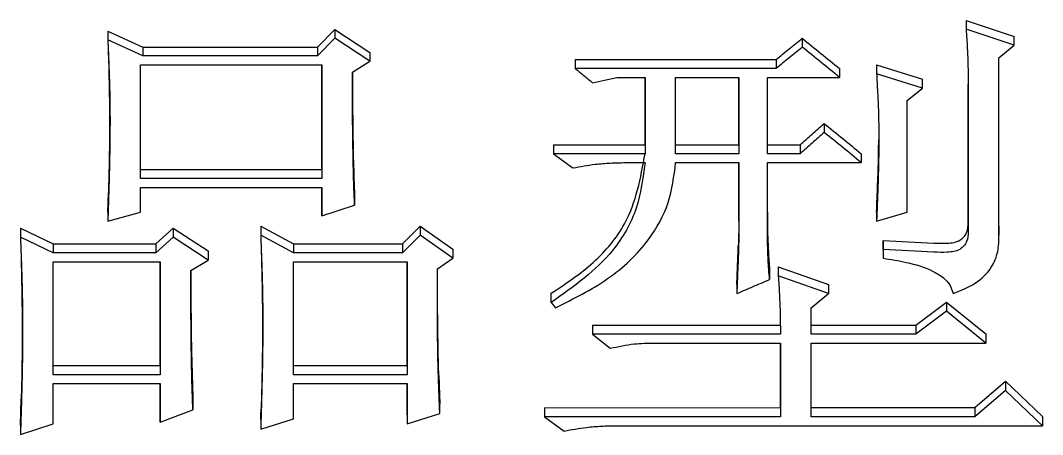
# Model space of a CAD drawing. Header units: millimetres. Extents: x 2126 to 3741, y 477 to 1658.
# Drawn here: x 2355.71 to 2360.78, y 854.19 to 856.24 of the extents above; entities that cross this region are included whole.
import ezdxf

# ---------------------------------------------------------------- set-up
doc = ezdxf.new("R2010")
doc.units = ezdxf.units.MM

msp = doc.modelspace()

# ---------------------------------------------------------------- linework, layer by layer
at = {"color": 7, "linetype": 'Continuous', "lineweight": 25}
for p, q in [((2360.3989, 856.2433), (2360.3989, 856.1999)), ((2360.3989, 856.2433), (2360.6368, 856.1641)), ((2356.1476, 856.1904), (2356.1477, 856.1469)), ((2356.1476, 856.1904), (2356.3207, 856.1112)), ((2357.1861, 856.1112), (2357.2727, 856.1993)), ((2357.2727, 856.1993), (2357.2727, 856.1558)), ((2357.2727, 856.1993), (2357.4457, 856.0848)), ((2360.6368, 856.1205), (2360.3989, 856.1999)), ((2356.3207, 856.0676), (2356.1477, 856.1469)), ((2357.2727, 856.1558), (2357.1861, 856.0676)), ((2357.4457, 856.0412), (2357.2727, 856.1558)), ((2359.5876, 856.1553), (2359.5876, 856.1117)), ((2360.6368, 856.1205), (2360.6368, 856.1641)), ((2356.3207, 856.1112), (2356.3207, 856.0676)), ((2356.3207, 856.1112), (2357.1861, 856.1112)), ((2357.1861, 856.1112), (2357.1861, 856.0676)), ((2357.4457, 856.0848), (2357.4457, 856.0412)), ((2360.5611, 856.0588), (2360.6368, 856.1205)), ((2356.3099, 856.0236), (2357.2077, 856.0236)), ((2357.1861, 856.0676), (2356.3207, 856.0676)), ((2357.3592, 855.9883), (2357.4457, 856.0412)), ((2358.4626, 856.0497), (2358.4626, 856.006)), ((2358.4626, 856.0497), (2359.4577, 856.0497)), ((2359.4577, 856.0497), (2359.4577, 856.006)), ((2359.9553, 856.0233), (2359.9553, 855.9796)), ((2359.9553, 856.0233), (2360.1825, 855.953)), ((2360.5611, 855.1805), (2360.5611, 856.0588)), ((2359.4577, 856.006), (2358.4626, 856.006)), ((2359.7714, 856.0057), (2359.7715, 855.9619)), ((2360.1825, 855.9091), (2359.9553, 855.9796)), ((2358.6681, 855.9619), (2358.8087, 855.9619)), ((2358.8087, 855.9619), (2358.8087, 855.5839)), ((2358.8087, 855.6281), (2358.8087, 855.9619)), ((2358.9602, 855.9619), (2359.2739, 855.9619)), ((2358.9602, 855.5839), (2358.9602, 855.9619)), ((2359.2739, 855.9619), (2359.2739, 855.5839)), ((2359.2739, 855.6281), (2359.2739, 855.9619)), ((2359.4145, 855.9619), (2359.7715, 855.9619)), ((2359.4145, 855.5839), (2359.4145, 855.9619)), ((2360.1825, 855.9091), (2360.1825, 855.953)), ((2360.4097, 855.2428), (2360.4097, 855.9269)), ((2360.4097, 855.9268), (2360.4097, 855.1981)), ((2360.1068, 855.8475), (2360.1825, 855.9091)), ((2359.6957, 855.7334), (2359.6957, 855.6893)), ((2358.3544, 855.6281), (2358.3544, 855.5839)), ((2358.3544, 855.6281), (2358.8087, 855.6281)), ((2358.8087, 855.6281), (2358.8087, 855.5839)), ((2358.9602, 855.6281), (2359.2739, 855.6281)), ((2359.2739, 855.6281), (2359.2739, 855.5839)), ((2359.4145, 855.6281), (2359.5767, 855.6281)), ((2359.5767, 855.6281), (2359.5767, 855.5839)), ((2358.8087, 855.5839), (2358.3544, 855.5839)), ((2359.2739, 855.5839), (2358.9602, 855.5839)), ((2359.5767, 855.5839), (2359.4145, 855.5839)), ((2359.8796, 855.5843), (2359.8796, 855.54)), ((2358.7114, 855.54), (2358.8087, 855.54)), ((2358.9601, 855.54), (2359.2739, 855.54)), ((2359.2739, 855.54), (2359.2739, 855.2506)), ((2359.2739, 855.2953), (2359.2739, 855.54)), ((2359.4145, 855.54), (2359.8796, 855.54)), ((2359.4145, 855.2506), (2359.4145, 855.54)), ((2356.3099, 855.5054), (2357.2077, 855.5054)), ((2357.2077, 855.5054), (2357.2077, 855.461)), ((2357.2077, 855.461), (2356.3099, 855.461)), ((2356.3099, 855.2944), (2356.3099, 855.4171)), ((2356.3099, 855.4171), (2357.2078, 855.4171)), ((2357.2078, 855.4171), (2357.2078, 855.2769)), ((2357.2077, 855.3215), (2357.2077, 855.4171)), ((2356.1477, 855.2952), (2356.1504, 855.391)), ((2357.37, 855.374), (2357.37, 855.3294)), ((2357.2078, 855.2769), (2357.37, 855.3294)), ((2357.2078, 855.2769), (2357.2077, 855.3215)), ((2356.1477, 855.2952), (2356.1477, 855.2506)), ((2356.1477, 855.2506), (2356.3099, 855.2944)), ((2359.2731, 855.2501), (2359.2739, 855.2953)), ((2359.2739, 855.2506), (2359.2739, 855.2953)), ((2359.4145, 855.2953), (2359.4145, 855.2506)), ((2359.9553, 855.2953), (2359.9554, 855.2506)), ((2359.9554, 855.2506), (2360.1068, 855.2944)), ((2355.715, 855.2165), (2355.715, 855.1718)), ((2355.715, 855.2165), (2355.8772, 855.1379)), ((2356.3856, 855.1379), (2356.4722, 855.2165)), ((2356.4722, 855.2165), (2356.4722, 855.1718)), ((2356.4722, 855.2165), (2356.6453, 855.1029)), ((2356.9049, 855.2253), (2356.9049, 855.1805)), ((2356.9049, 855.2253), (2357.0671, 855.1379)), ((2357.608, 855.1379), (2357.6945, 855.2253)), ((2357.6945, 855.2253), (2357.6945, 855.1805)), ((2357.6945, 855.2253), (2357.8568, 855.1117)), ((2360.4097, 855.2427), (2360.4097, 855.1979)), ((2360.5611, 855.2253), (2360.5611, 855.1805)), ((2355.8772, 855.093), (2355.715, 855.1718)), ((2356.4722, 855.1718), (2356.3856, 855.093)), ((2356.6453, 855.058), (2356.4722, 855.1718)), ((2357.0671, 855.093), (2356.9049, 855.1805)), ((2357.6945, 855.1805), (2357.608, 855.093)), ((2357.8568, 855.0668), (2357.6945, 855.1805)), ((2360.5606, 855.1384), (2360.5606, 855.1729)), ((2355.8772, 855.1379), (2355.8772, 855.093)), ((2355.8772, 855.1379), (2356.3856, 855.1379)), ((2356.3856, 855.1379), (2356.3856, 855.093)), ((2357.0671, 855.1379), (2357.0671, 855.093)), ((2357.0671, 855.1379), (2357.608, 855.1379)), ((2357.608, 855.1379), (2357.608, 855.093)), ((2357.8568, 855.1117), (2357.8568, 855.0668)), ((2359.9878, 855.1105), (2359.9878, 855.1554)), ((2359.9878, 855.1117), (2359.9878, 855.0668)), ((2359.9878, 855.1105), (2359.9878, 855.0668)), ((2356.3856, 855.093), (2355.8772, 855.093)), ((2356.5587, 855.0055), (2356.6453, 855.058)), ((2356.6453, 855.1029), (2356.6453, 855.058)), ((2357.608, 855.093), (2357.0671, 855.093)), ((2357.7811, 855.0143), (2357.8568, 855.0668)), ((2355.8772, 855.0492), (2356.4073, 855.0492)), ((2355.8772, 854.4906), (2355.8772, 855.0492)), ((2356.4073, 855.0492), (2356.4073, 854.4906)), ((2356.4073, 854.5363), (2356.4073, 855.0492)), ((2357.0671, 855.0493), (2357.6296, 855.0493)), ((2357.0671, 854.4906), (2357.0671, 855.0493)), ((2357.6296, 855.0493), (2357.6296, 854.4906)), ((2357.6296, 854.5363), (2357.6296, 855.0493)), ((2359.4686, 855.0243), (2359.4686, 854.9793)), ((2359.4686, 855.0243), (2359.7174, 854.9371)), ((2359.4253, 855.0069), (2359.4253, 854.9618)), ((2359.7174, 854.8919), (2359.4686, 854.9793)), ((2359.263, 854.9371), (2359.263, 854.8919)), ((2359.7174, 854.9371), (2359.7174, 854.8919)), ((2358.3436, 854.8482), (2358.3436, 854.8934)), ((2359.6308, 854.822), (2359.7174, 854.8919)), ((2358.3436, 854.8482), (2358.3652, 854.822)), ((2359.6308, 854.6911), (2359.6308, 854.822)), ((2360.1501, 854.7365), (2360.3015, 854.8498)), ((2360.3015, 854.8498), (2360.3015, 854.8046)), ((2360.3015, 854.8498), (2360.4962, 854.693)), ((2360.3015, 854.8046), (2360.1501, 854.6911)), ((2360.4962, 854.6475), (2360.3015, 854.8046)), ((2358.5491, 854.7365), (2358.5491, 854.6911)), ((2358.5491, 854.7365), (2359.4794, 854.7365)), ((2359.6308, 854.7365), (2360.1501, 854.7365)), ((2360.1501, 854.7365), (2360.1501, 854.6911)), ((2358.5491, 854.6911), (2358.6356, 854.6213)), ((2359.4794, 854.6911), (2358.5491, 854.6911)), ((2360.1501, 854.6911), (2359.6308, 854.6911)), ((2360.4962, 854.693), (2360.4962, 854.6475)), ((2358.852, 854.6475), (2359.4794, 854.6475)), ((2359.4794, 854.6475), (2359.4794, 854.2817)), ((2359.4794, 854.3277), (2359.4794, 854.6475)), ((2359.6308, 854.6475), (2360.4962, 854.6475)), ((2359.6308, 854.2817), (2359.6308, 854.6475)), ((2355.8772, 854.5363), (2356.4073, 854.5363)), ((2356.4073, 854.5363), (2356.4073, 854.4906)), ((2357.0671, 854.5363), (2357.6296, 854.5363)), ((2357.6296, 854.5363), (2357.6296, 854.4906)), ((2356.4073, 854.4906), (2355.8772, 854.4906)), ((2357.6296, 854.4906), (2357.0671, 854.4906)), ((2357.7867, 854.487), (2357.7919, 854.345)), ((2360.4421, 854.3277), (2360.5936, 854.458)), ((2360.5936, 854.458), (2360.5936, 854.4122)), ((2360.5936, 854.458), (2360.7775, 854.2842)), ((2355.8772, 854.2469), (2355.8772, 854.447)), ((2355.8772, 854.447), (2356.4073, 854.447)), ((2356.4073, 854.447), (2356.4073, 854.2556)), ((2356.4073, 854.3016), (2356.4073, 854.447)), ((2357.0671, 854.4471), (2357.6296, 854.4471)), ((2357.0671, 854.273), (2357.0671, 854.4471)), ((2357.6296, 854.4471), (2357.6296, 854.2469)), ((2357.6296, 854.2929), (2357.6296, 854.4471)), ((2360.5936, 854.4122), (2360.4421, 854.2817)), ((2360.7775, 854.2383), (2360.5936, 854.4122)), ((2355.715, 854.2408), (2355.7186, 854.3709)), ((2356.5695, 854.3624), (2356.5695, 854.3165)), ((2356.4073, 854.2556), (2356.5695, 854.3165)), ((2356.4073, 854.2556), (2356.4073, 854.3016)), ((2357.6296, 854.2469), (2357.7919, 854.2991)), ((2357.7919, 854.2991), (2357.7919, 854.345)), ((2358.3111, 854.3276), (2359.4794, 854.3277)), ((2358.3111, 854.3276), (2358.3111, 854.2817)), ((2359.4794, 854.3277), (2359.4794, 854.2817)), ((2359.6308, 854.3277), (2360.4421, 854.3277)), ((2360.4421, 854.3277), (2360.4421, 854.2817)), ((2356.9049, 854.2208), (2357.0671, 854.273)), ((2356.9049, 854.2669), (2356.9049, 854.2208)), ((2357.6296, 854.2929), (2357.6296, 854.2469)), ((2358.3111, 854.2817), (2358.4085, 854.2122)), ((2359.4794, 854.2817), (2358.3111, 854.2817)), ((2360.4421, 854.2817), (2359.6308, 854.2817)), ((2360.7775, 854.2842), (2360.7775, 854.2383)), ((2355.715, 854.1948), (2355.8772, 854.2469)), ((2355.715, 854.2408), (2355.715, 854.1948)), ((2358.6681, 854.2382), (2360.7775, 854.2383))]:
    msp.add_line(p, q, dxfattribs=at)
at = {"color": 7, "linetype": 'Continuous', "lineweight": 25, "flags": 128}
msp.add_lwpolyline([(2358.5491, 855.9355), (2358.6086, 855.9487), (2358.6681, 855.9619)], dxfattribs=at)
at = {"color": 7, "linetype": 'Continuous', "lineweight": 25}
for points, knots in [([(2360.3989, 856.1999), (2360.4009, 856.1681), (2360.405, 856.1067), (2360.4082, 856.0156), (2360.4092, 855.9564), (2360.4097, 855.9268)], [0, 0, 0, 0, 0.349386, 0.674644, 1, 1, 1, 1]), ([(2356.1477, 856.1469), (2356.1479, 856.1406), (2356.1485, 856.1279), (2356.1492, 856.112), (2356.1499, 856.0961), (2356.1504, 856.0834), (2356.1511, 856.0676), (2356.1516, 856.0549), (2356.1522, 856.039), (2356.1527, 856.0263), (2356.1533, 856.0104), (2356.1538, 855.9977), (2356.1544, 855.9819), (2356.1548, 855.9692), (2356.1553, 855.9533), (2356.1557, 855.9406), (2356.1562, 855.9247), (2356.1565, 855.912), (2356.1569, 855.8962), (2356.1572, 855.8835), (2356.1574, 855.8708), (2356.1577, 855.8581), (2356.1579, 855.8454), (2356.1581, 855.8296), (2356.1582, 855.8169), (2356.1584, 855.801), (2356.1585, 855.7884), (2356.1585, 855.7725), (2356.1586, 855.7598), (2356.1586, 855.744), (2356.1586, 855.7313), (2356.1585, 855.7154), (2356.1584, 855.6806), (2356.1579, 855.6362), (2356.1572, 855.5919), (2356.1567, 855.5666), (2356.1564, 855.5508), (2356.1561, 855.5349), (2356.1558, 855.5223), (2356.1554, 855.5065), (2356.1551, 855.4938), (2356.1547, 855.478), (2356.1543, 855.4654), (2356.1539, 855.4495), (2356.1536, 855.4369), (2356.1531, 855.4211), (2356.1527, 855.4084), (2356.1522, 855.3926), (2356.1519, 855.38), (2356.1515, 855.3674), (2356.1511, 855.3547), (2356.1507, 855.3421), (2356.1502, 855.3263), (2356.1497, 855.3136), (2356.1492, 855.2979), (2356.1488, 855.2852), (2356.1483, 855.2684), (2356.1479, 855.2579), (2356.1477, 855.2506)], [0, 0, 0, 0, 0.021203, 0.042406, 0.053008, 0.074211, 0.084813, 0.106016, 0.116618, 0.137821, 0.148423, 0.169626, 0.180228, 0.201431, 0.212032, 0.233236, 0.243837, 0.265041, 0.275642, 0.296845, 0.307447, 0.318049, 0.339252, 0.349854, 0.371057, 0.381658, 0.402862, 0.413463, 0.434667, 0.445268, 0.466472, 0.477073, 0.498276, 0.58309, 0.625497, 0.6467, 0.667903, 0.678505, 0.699708, 0.71031, 0.731513, 0.742114, 0.763318, 0.773919, 0.795123, 0.805724, 0.826927, 0.837529, 0.858732, 0.869334, 0.879936, 0.901139, 0.91174, 0.932944, 0.943545, 0.964749, 0.97535, 1, 1, 1, 1]), ([(2359.4577, 856.0497), (2359.4794, 856.0673), (2359.5227, 856.1024), (2359.5659, 856.1377), (2359.5876, 856.1553)], [0, 0, 0, 0, 0.5, 1, 1, 1, 1]), ([(2359.5876, 856.1553), (2359.6182, 856.1303), (2359.6795, 856.0804), (2359.7408, 856.0306), (2359.7714, 856.0057)], [0, 0, 0, 0, 0.499999, 1, 1, 1, 1]), ([(2356.1496, 856.1), (2356.1496, 856.1), (2356.1496, 856.1003), (2356.1497, 856.099), (2356.1498, 856.0946), (2356.1534, 855.9804), (2356.159, 855.7262), (2356.1536, 855.5047), (2356.1506, 855.3861)], [0, 0, 0, 0, 0.000307, 0.006653, 0.012934, 0.04093, 0.486725, 1, 1, 1, 1]), ([(2359.5876, 856.1117), (2359.5659, 856.0941), (2359.5227, 856.0588), (2359.4794, 856.0236), (2359.4577, 856.006)], [0, 0, 0, 0, 0.499996, 1, 1, 1, 1]), ([(2359.7715, 855.9619), (2359.7408, 855.9869), (2359.6795, 856.0368), (2359.6182, 856.0867), (2359.5876, 856.1117)], [0, 0, 0, 0, 0.5, 1, 1, 1, 1]), ([(2356.3099, 855.461), (2356.3099, 855.5546), (2356.3099, 855.7418), (2356.3099, 855.9297), (2356.3099, 856.0236)], [0, 0, 0, 0, 0.499996, 1, 1, 1, 1]), ([(2357.2077, 856.0236), (2357.2077, 855.9297), (2357.2077, 855.7419), (2357.2077, 855.5546), (2357.2077, 855.461)], [0, 0, 0, 0, 0.4999959, 1, 1, 1, 1]), ([(2357.2077, 855.5054), (2357.2077, 855.5989), (2357.2077, 855.7714), (2357.2077, 855.9444), (2357.2077, 856.0236)], [0, 0, 0, 0, 0.542086, 1, 1, 1, 1]), ([(2357.37, 855.3294), (2357.3689, 855.3549), (2357.3675, 855.3867), (2357.3662, 855.4249), (2357.3656, 855.444), (2357.3645, 855.4822), (2357.3628, 855.565), (2357.3611, 855.6543), (2357.3605, 855.7244), (2357.3603, 855.7468), (2357.3602, 855.7595), (2357.3602, 855.7691), (2357.3601, 855.7787), (2357.36, 855.7883), (2357.36, 855.7979), (2357.3599, 855.8074), (2357.3598, 855.817), (2357.3598, 855.8266), (2357.3597, 855.8362), (2357.3597, 855.8458), (2357.3596, 855.8585), (2357.3596, 855.8713), (2357.3595, 855.8841), (2357.3595, 855.8937), (2357.3595, 855.9017), (2357.3594, 855.908), (2357.3594, 855.9128), (2357.3594, 855.9176), (2357.3594, 855.9224), (2357.3594, 855.9288), (2357.3594, 855.9352), (2357.3593, 855.9416), (2357.3593, 855.9464), (2357.3593, 855.9512), (2357.3593, 855.956), (2357.3593, 855.9608), (2357.3593, 855.9656), (2357.3592, 855.9704), (2357.3592, 855.9752), (2357.3592, 855.9811), (2357.3592, 855.9855), (2357.3592, 855.9883)], [0, 0, 0, 0, 0.11615, 0.145188, 0.174226, 0.203263, 0.319414, 0.551716, 0.609791, 0.638828, 0.653347, 0.667866, 0.682385, 0.696903, 0.711422, 0.725941, 0.74046, 0.754978, 0.769497, 0.784016, 0.798535, 0.827572, 0.842091, 0.85661, 0.871129, 0.878388, 0.885647, 0.892907, 0.900166, 0.907426, 0.921944, 0.929204, 0.936463, 0.943723, 0.950982, 0.958241, 0.965501, 0.97276, 0.98002, 0.987279, 1, 1, 1, 1]), ([(2357.3593, 855.9884), (2357.3594, 855.9519), (2357.3596, 855.8897), (2357.3601, 855.8212), (2357.3604, 855.7861), (2357.3605, 855.7734), (2357.3606, 855.7606), (2357.3607, 855.7478), (2357.3609, 855.7255), (2357.3618, 855.6585), (2357.3638, 855.5381), (2357.3679, 855.4306), (2357.37, 855.374)], [0, 0, 0, 0, 0.178238, 0.302779, 0.333914, 0.349482, 0.36505, 0.396185, 0.411753, 0.474024, 0.723108, 1, 1, 1, 1]), ([(2358.4626, 856.006), (2358.477, 855.9942), (2358.5058, 855.9707), (2358.5347, 855.9473), (2358.5491, 855.9355)], [0, 0, 0, 0, 0.499999, 1, 1, 1, 1]), ([(2359.9553, 855.9796), (2359.9557, 855.9738), (2359.9563, 855.9623), (2359.9573, 855.9451), (2359.9582, 855.9278), (2359.9591, 855.9106), (2359.96, 855.8933), (2359.9609, 855.8761), (2359.9616, 855.8617), (2359.9622, 855.8474), (2359.9628, 855.833), (2359.9642, 855.7985), (2359.9663, 855.7238), (2359.9667, 855.6319), (2359.9655, 855.5515), (2359.9646, 855.5114), (2359.964, 855.4884), (2359.9634, 855.4655), (2359.9626, 855.4368), (2359.9616, 855.4082), (2359.9607, 855.3853), (2359.96, 855.3681), (2359.9594, 855.3509), (2359.9588, 855.3366), (2359.9584, 855.3251), (2359.9581, 855.3165), (2359.9577, 855.3079), (2359.9574, 855.2994), (2359.9571, 855.2908), (2359.9567, 855.2822), (2359.9564, 855.2736), (2359.9561, 855.2664), (2359.9557, 855.2588), (2359.9555, 855.254), (2359.9554, 855.2506)], [0, 0, 0, 0, 0.023618, 0.047236, 0.070855, 0.094473, 0.118091, 0.141709, 0.165327, 0.177136, 0.200755, 0.224373, 0.318848, 0.507812, 0.602286, 0.649522, 0.67314, 0.696758, 0.743995, 0.791231, 0.81485, 0.838468, 0.862086, 0.885704, 0.897513, 0.909322, 0.921131, 0.932941, 0.94475, 0.956559, 0.968368, 0.980177, 0.986081, 1, 1, 1, 1]), ([(2360.1068, 855.2944), (2360.1068, 855.3767), (2360.1068, 855.5608), (2360.1068, 855.7455), (2360.1068, 855.8475)], [0, 0, 0, 0, 0.447226, 1, 1, 1, 1]), ([(2359.5767, 855.6281), (2359.5966, 855.6456), (2359.6362, 855.6807), (2359.6759, 855.7158), (2359.6957, 855.7334)], [0, 0, 0, 0, 0.4999999, 1, 1, 1, 1]), ([(2359.6957, 855.7334), (2359.7264, 855.7085), (2359.7877, 855.6588), (2359.849, 855.6091), (2359.8796, 855.5843)], [0, 0, 0, 0, 0.499998, 1, 1, 1, 1]), ([(2359.6957, 855.6893), (2359.6759, 855.6717), (2359.6362, 855.6366), (2359.5966, 855.6014), (2359.5767, 855.5839)], [0, 0, 0, 0, 0.499996, 1, 1, 1, 1]), ([(2359.8796, 855.54), (2359.849, 855.5648), (2359.7877, 855.6146), (2359.7264, 855.6644), (2359.6957, 855.6893)], [0, 0, 0, 0, 0.5, 1, 1, 1, 1]), ([(2359.9553, 855.2953), (2359.9572, 855.3411), (2359.9609, 855.4327), (2359.9649, 855.5522), (2359.9657, 855.626), (2359.966, 855.6539)], [0, 0, 0, 0, 0.38362, 0.767243, 1, 1, 1, 1]), ([(2358.3436, 854.8934), (2358.4159, 854.9414), (2358.5588, 855.0362), (2358.7509, 855.2649), (2358.7869, 855.464), (2358.8087, 855.5843)], [0, 0, 0, 0, 0.2890797, 0.570701, 1, 1, 1, 1]), ([(2358.3544, 855.5839), (2358.3706, 855.5722), (2358.4031, 855.5487), (2358.4355, 855.5253), (2358.4517, 855.5136)], [0, 0, 0, 0, 0.499998, 1, 1, 1, 1]), ([(2358.8087, 855.54), (2358.7987, 855.4637), (2358.7785, 855.3101), (2358.6348, 855.0538), (2358.4548, 854.9267), (2358.3436, 854.8482)], [0, 0, 0, 0, 0.273464, 0.551009, 1, 1, 1, 1]), ([(2358.3652, 854.822), (2358.4543, 854.8662), (2358.63, 854.9532), (2358.823, 855.1354), (2358.9354, 855.3386), (2358.9519, 855.4731), (2358.9601, 855.54)], [0, 0, 0, 0, 0.2896566, 0.5714564, 0.7872041, 1, 1, 1, 1]), ([(2358.4517, 855.5136), (2358.4882, 855.5205), (2358.5491, 855.5319), (2358.6362, 855.5389), (2358.6863, 855.5396), (2358.7114, 855.54)], [0, 0, 0, 0, 0.426096, 0.71242, 1, 1, 1, 1]), ([(2359.4145, 855.2953), (2359.4146, 855.2623), (2359.4149, 855.1977), (2359.419, 855.1016), (2359.4232, 855.0384), (2359.4253, 855.0069)], [0, 0, 0, 0, 0.342239, 0.67104, 1, 1, 1, 1]), ([(2359.2739, 855.2506), (2359.2734, 855.2121), (2359.2726, 855.133), (2359.268, 855.0134), (2359.2647, 854.9324), (2359.263, 854.8919)], [0, 0, 0, 0, 0.321579, 0.660777, 1, 1, 1, 1]), ([(2359.2733, 855.2519), (2359.2732, 855.2431), (2359.2729, 855.2237), (2359.272, 855.1784), (2359.2711, 855.1468), (2359.2703, 855.1235)], [0, 0, 0, 0, 0.180074, 0.397437, 1, 1, 1, 1]), ([(2359.4253, 854.9618), (2359.4227, 854.9946), (2359.4175, 855.0591), (2359.415, 855.1554), (2359.4147, 855.2189), (2359.4145, 855.2506)], [0, 0, 0, 0, 0.341779, 0.670798, 1, 1, 1, 1]), ([(2359.9878, 855.1554), (2360.0719, 855.1501), (2360.1778, 855.1435), (2360.3037, 855.1398), (2360.3684, 855.1478), (2360.4071, 855.1932), (2360.4088, 855.2264), (2360.4097, 855.2428)], [0, 0, 0, 0, 0.512318, 0.645335, 0.776202, 0.889398, 1, 1, 1, 1]), ([(2355.715, 855.1718), (2355.7152, 855.1654), (2355.7156, 855.1558), (2355.716, 855.1431), (2355.7164, 855.1336), (2355.7167, 855.124), (2355.7171, 855.1145), (2355.7174, 855.105), (2355.7177, 855.0954), (2355.7181, 855.0859), (2355.7184, 855.0764), (2355.7188, 855.0668), (2355.7191, 855.0573), (2355.7195, 855.0446), (2355.7199, 855.0319), (2355.7204, 855.0192), (2355.7207, 855.0096), (2355.721, 855.0001), (2355.7214, 854.9874), (2355.7218, 854.9715), (2355.7224, 854.9524), (2355.7229, 854.9334), (2355.7234, 854.9143), (2355.7238, 854.8953), (2355.7242, 854.8762), (2355.7246, 854.8572), (2355.7249, 854.8381), (2355.7252, 854.8191), (2355.7254, 854.8), (2355.7256, 854.781), (2355.7258, 854.7556), (2355.7259, 854.7302), (2355.7258, 854.7049), (2355.7258, 854.6668), (2355.7253, 854.6097), (2355.7244, 854.5527), (2355.7236, 854.5084), (2355.723, 854.4767), (2355.7222, 854.4451), (2355.7216, 854.4198), (2355.7211, 854.4008), (2355.7207, 854.385), (2355.7203, 854.3723), (2355.7201, 854.3628), (2355.7198, 854.3533), (2355.7195, 854.3438), (2355.7193, 854.3344), (2355.719, 854.3249), (2355.7187, 854.3154), (2355.7183, 854.3027), (2355.7179, 854.2901), (2355.7175, 854.2775), (2355.7173, 854.2696), (2355.7171, 854.2632), (2355.717, 854.2585), (2355.7168, 854.2538), (2355.7167, 854.249), (2355.7165, 854.2443), (2355.7163, 854.238), (2355.7161, 854.2316), (2355.7159, 854.2253), (2355.7158, 854.2206), (2355.7156, 854.2158), (2355.7155, 854.2111), (2355.7153, 854.2064), (2355.7152, 854.2009), (2355.715, 854.197), (2355.715, 854.1948)], [0, 0, 0, 0, 0.019469, 0.029204, 0.038938, 0.048673, 0.058408, 0.068142, 0.077877, 0.087611, 0.097346, 0.107081, 0.116815, 0.12655, 0.146019, 0.155754, 0.165488, 0.175223, 0.184958, 0.204427, 0.223896, 0.243365, 0.262835, 0.282304, 0.301773, 0.321242, 0.340712, 0.360181, 0.37965, 0.399119, 0.418589, 0.457527, 0.476996, 0.496466, 0.574343, 0.65222, 0.67169, 0.710628, 0.749567, 0.769036, 0.788505, 0.807974, 0.817709, 0.827444, 0.837178, 0.846913, 0.856647, 0.866382, 0.876117, 0.885851, 0.90532, 0.915055, 0.92479, 0.929657, 0.934524, 0.939392, 0.944259, 0.949126, 0.953994, 0.963728, 0.968595, 0.973463, 0.97833, 0.983197, 0.988065, 0.992932, 1, 1, 1, 1]), ([(2356.9049, 855.1805), (2356.9051, 855.1758), (2356.9053, 855.1688), (2356.9057, 855.1594), (2356.9059, 855.1524), (2356.9062, 855.1453), (2356.9065, 855.1383), (2356.9067, 855.1312), (2356.907, 855.1242), (2356.9073, 855.1172), (2356.9075, 855.1101), (2356.9078, 855.1031), (2356.9081, 855.0961), (2356.9083, 855.089), (2356.9086, 855.082), (2356.9088, 855.075), (2356.9091, 855.0656), (2356.9095, 855.0562), (2356.9098, 855.0468), (2356.91, 855.0398), (2356.9103, 855.0328), (2356.9105, 855.0257), (2356.9107, 855.0187), (2356.911, 855.0117), (2356.9112, 855.0046), (2356.9114, 854.9976), (2356.9116, 854.9906), (2356.9118, 854.9835), (2356.912, 854.9765), (2356.9123, 854.9671), (2356.9125, 854.9577), (2356.9128, 854.9484), (2356.9131, 854.9343), (2356.9139, 854.9039), (2356.9145, 854.8664), (2356.9149, 854.8336), (2356.9151, 854.8172), (2356.9152, 854.8078), (2356.9152, 854.8008), (2356.9153, 854.7938), (2356.9153, 854.7868), (2356.9154, 854.7797), (2356.9154, 854.7727), (2356.9154, 854.7657), (2356.9154, 854.7563), (2356.9154, 854.747), (2356.9154, 854.7376), (2356.9154, 854.7306), (2356.9154, 854.7236), (2356.9154, 854.7165), (2356.9153, 854.7095), (2356.9153, 854.7025), (2356.9153, 854.6955), (2356.9152, 854.6885), (2356.9152, 854.6814), (2356.9151, 854.6744), (2356.9151, 854.6674), (2356.915, 854.6604), (2356.915, 854.6534), (2356.9149, 854.6464), (2356.9148, 854.637), (2356.9147, 854.6277), (2356.9146, 854.6183), (2356.9145, 854.6113), (2356.9144, 854.6043), (2356.9143, 854.5973), (2356.9142, 854.5902), (2356.914, 854.5762), (2356.9135, 854.5458), (2356.9127, 854.5085), (2356.912, 854.4758), (2356.9116, 854.4594), (2356.9114, 854.4501), (2356.9112, 854.4431), (2356.911, 854.4361), (2356.9108, 854.4291), (2356.9107, 854.4221), (2356.9105, 854.4151), (2356.9102, 854.4057), (2356.91, 854.3964), (2356.9097, 854.3871), (2356.9095, 854.3801), (2356.9093, 854.3731), (2356.9092, 854.3661), (2356.909, 854.3591), (2356.9088, 854.3521), (2356.9086, 854.3451), (2356.9084, 854.3381), (2356.9082, 854.3311), (2356.908, 854.3241), (2356.9078, 854.3171), (2356.9075, 854.3077), (2356.9072, 854.2984), (2356.9069, 854.2891), (2356.9067, 854.2821), (2356.9065, 854.2751), (2356.9063, 854.2681), (2356.9061, 854.2611), (2356.9059, 854.2541), (2356.9057, 854.2471), (2356.9055, 854.2401), (2356.9052, 854.2314), (2356.905, 854.2249), (2356.9049, 854.2208)], [0, 0, 0, 0, 0.014624, 0.021936, 0.029248, 0.036561, 0.043873, 0.051185, 0.058497, 0.065809, 0.073121, 0.080433, 0.087745, 0.095057, 0.102369, 0.109682, 0.116994, 0.131618, 0.13893, 0.146242, 0.153554, 0.160866, 0.168178, 0.17549, 0.182803, 0.190115, 0.197427, 0.204739, 0.212051, 0.219363, 0.233987, 0.241299, 0.248611, 0.27786, 0.336357, 0.365605, 0.38023, 0.387542, 0.394854, 0.402166, 0.409478, 0.41679, 0.424102, 0.431414, 0.438727, 0.453351, 0.460663, 0.467975, 0.475287, 0.482599, 0.489911, 0.497223, 0.504535, 0.511848, 0.51916, 0.526472, 0.533784, 0.541096, 0.548408, 0.55572, 0.563032, 0.577656, 0.584969, 0.592281, 0.599593, 0.606905, 0.614217, 0.621529, 0.650778, 0.709274, 0.738523, 0.753147, 0.760459, 0.767771, 0.775083, 0.782395, 0.789708, 0.79702, 0.804332, 0.818956, 0.826268, 0.83358, 0.840892, 0.848204, 0.855516, 0.862829, 0.870141, 0.877453, 0.884765, 0.892077, 0.899389, 0.906701, 0.921325, 0.928638, 0.93595, 0.943262, 0.950574, 0.957886, 0.965198, 0.97251, 0.979822, 0.987134, 1, 1, 1, 1]), ([(2360.4097, 855.1981), (2360.4088, 855.1816), (2360.4071, 855.1484), (2360.3684, 855.1029), (2360.3037, 855.0949), (2360.1778, 855.0986), (2360.0719, 855.1052), (2359.9878, 855.1105)], [0, 0, 0, 0, 0.110716, 0.223974, 0.35482, 0.487804, 1, 1, 1, 1]), ([(2360.334, 854.8919), (2360.3721, 854.9069), (2360.4471, 854.9363), (2360.525, 855.0127), (2360.5604, 855.0988), (2360.5609, 855.1534), (2360.5611, 855.1805)], [0, 0, 0, 0, 0.291536, 0.572529, 0.787239, 1, 1, 1, 1]), ([(2356.9069, 855.1268), (2356.9069, 855.1258), (2356.907, 855.124), (2356.9086, 855.0717), (2356.9124, 854.9234), (2356.9146, 854.7218), (2356.9126, 854.5406), (2356.9097, 854.4162), (2356.9082, 854.3605), (2356.9074, 854.3339), (2356.9071, 854.3254), (2356.907, 854.3226), (2356.9069, 854.3207)], [0, 0, 0, 0, 0.026122, 0.044146, 0.255979, 0.501618, 0.750557, 0.872355, 0.935088, 0.962148, 0.974945, 1, 1, 1, 1]), ([(2359.263, 854.9371), (2359.2647, 854.9754), (2359.2674, 855.0388), (2359.2695, 855.1022), (2359.2703, 855.1272)], [0, 0, 0, 0, 0.6062891, 1, 1, 1, 1]), ([(2359.9878, 855.1554), (2359.9878, 855.1472), (2359.9878, 855.1326), (2359.9878, 855.1181), (2359.9878, 855.1117)], [0, 0, 0, 0, 0.56, 1, 1, 1, 1]), ([(2355.7178, 855.0814), (2355.7178, 855.0815), (2355.7178, 855.0815), (2355.7178, 855.0807), (2355.718, 855.0708), (2355.7209, 854.951), (2355.7261, 854.6929), (2355.7213, 854.4772), (2355.7188, 854.3663)], [0, 0, 0, 0, 0.000769, 0.002148, 0.006887, 0.052383, 0.512854, 1, 1, 1, 1]), ([(2359.9878, 855.0668), (2360.0265, 855.0608), (2360.1102, 855.0479), (2360.2133, 855.0171), (2360.2835, 854.9745), (2360.3213, 854.9362), (2360.3297, 854.9068), (2360.334, 854.8919)], [0, 0, 0, 0, 0.279047, 0.604417, 0.761098, 0.879545, 1, 1, 1, 1]), ([(2357.7919, 854.2991), (2357.7917, 854.3031), (2357.7913, 854.315), (2357.7906, 854.3309), (2357.79, 854.3467), (2357.7894, 854.3626), (2357.7886, 854.3825), (2357.7877, 854.4063), (2357.7869, 854.4302), (2357.7862, 854.45), (2357.7853, 854.4778), (2357.7837, 854.5295), (2357.7825, 854.5852), (2357.7818, 854.629), (2357.7815, 854.6489), (2357.7813, 854.6688), (2357.781, 854.6927), (2357.7808, 854.7166), (2357.7807, 854.7405), (2357.7806, 854.7644), (2357.7805, 854.7884), (2357.7805, 854.8083), (2357.7805, 854.8282), (2357.7805, 854.8482), (2357.7805, 854.8681), (2357.7806, 854.8841), (2357.7806, 854.896), (2357.7806, 854.908), (2357.7807, 854.92), (2357.7807, 854.9319), (2357.7808, 854.9439), (2357.7808, 854.9559), (2357.7809, 854.9678), (2357.7809, 854.9778), (2357.7809, 854.9858), (2357.781, 854.9908), (2357.781, 854.9958), (2357.781, 855.0008), (2357.781, 855.0073), (2357.7811, 855.0118), (2357.7811, 855.0143)], [0, 0, 0, 0, 0.016701, 0.050103, 0.066804, 0.083505, 0.116907, 0.150309, 0.183711, 0.217114, 0.233815, 0.300619, 0.434229, 0.467631, 0.484332, 0.517734, 0.551136, 0.584538, 0.617941, 0.651343, 0.684745, 0.718147, 0.734848, 0.76825, 0.801652, 0.818353, 0.835054, 0.851755, 0.868456, 0.885157, 0.901858, 0.918559, 0.93526, 0.951962, 0.960312, 0.968663, 0.972838, 0.981188, 0.989539, 1, 1, 1, 1]), ([(2356.5695, 854.3165), (2356.5681, 854.3487), (2356.5658, 854.3969), (2356.5643, 854.4533), (2356.5637, 854.4815), (2356.5631, 854.5097), (2356.5614, 854.5943), (2356.5603, 854.679), (2356.5598, 854.7517), (2356.5597, 854.7638), (2356.5596, 854.7759), (2356.5595, 854.788), (2356.5595, 854.7981), (2356.5594, 854.8082), (2356.5593, 854.8183), (2356.5593, 854.8304), (2356.5592, 854.8425), (2356.5592, 854.8526), (2356.5591, 854.8627), (2356.5591, 854.8728), (2356.5591, 854.8849), (2356.559, 854.895), (2356.559, 854.9051), (2356.559, 854.9152), (2356.5589, 854.9253), (2356.5589, 854.9334), (2356.5589, 854.9395), (2356.5589, 854.9456), (2356.5589, 854.9506), (2356.5588, 854.9557), (2356.5588, 854.9607), (2356.5588, 854.9668), (2356.5588, 854.9718), (2356.5588, 854.9769), (2356.5588, 854.9819), (2356.5588, 854.988), (2356.5587, 854.9931), (2356.5587, 854.9989), (2356.5587, 855.0027), (2356.5587, 855.0055)], [0, 0, 0, 0, 0.14049, 0.210735, 0.245858, 0.263419, 0.333664, 0.614647, 0.632209, 0.64977, 0.667331, 0.684892, 0.702453, 0.711234, 0.728795, 0.746356, 0.763918, 0.781479, 0.790259, 0.80782, 0.825382, 0.842943, 0.851723, 0.869285, 0.886846, 0.895626, 0.904407, 0.913188, 0.921968, 0.926359, 0.935139, 0.94392, 0.9527, 0.957091, 0.965871, 0.974652, 0.983432, 0.987823, 1, 1, 1, 1]), ([(2356.5589, 855.0056), (2356.559, 854.9559), (2356.5594, 854.8415), (2356.5607, 854.627), (2356.5662, 854.4625), (2356.5695, 854.3624)], [0, 0, 0, 0, 0.23129, 0.53224, 1, 1, 1, 1]), ([(2357.7877, 854.4622), (2357.7877, 854.4622), (2357.7877, 854.4621), (2357.7877, 854.4643), (2357.7859, 854.5335), (2357.7821, 854.6811), (2357.7812, 854.8331), (2357.781, 854.9155), (2357.781, 854.9572), (2357.781, 854.9726), (2357.781, 854.9818), (2357.781, 854.9838), (2357.7809, 854.9849)], [0, 0, 0, 0, 0.000675, 0.007002, 0.025332, 0.463155, 0.687527, 0.851445, 0.893875, 0.93051, 0.9646, 1, 1, 1, 1]), ([(2359.263, 854.8919), (2359.2901, 854.9036), (2359.3442, 854.9269), (2359.3983, 854.9502), (2359.4253, 854.9618)], [0, 0, 0, 0, 0.499999, 1, 1, 1, 1]), ([(2359.4686, 854.9793), (2359.4706, 854.9485), (2359.4748, 854.8851), (2359.478, 854.789), (2359.4789, 854.7238), (2359.4794, 854.6911)], [0, 0, 0, 0, 0.320446, 0.660167, 1, 1, 1, 1]), ([(2358.6356, 854.6213), (2358.6754, 854.63), (2358.7465, 854.6455), (2358.8197, 854.6469), (2358.852, 854.6475)], [0, 0, 0, 0, 0.5588348, 1, 1, 1, 1]), ([(2356.9049, 854.2669), (2356.9052, 854.2762), (2356.9058, 854.2902), (2356.9065, 854.3082), (2356.9068, 854.3169), (2356.907, 854.3209)], [0, 0, 0, 0, 0.517155, 0.775732, 1, 1, 1, 1]), ([(2358.4085, 854.2122), (2358.4449, 854.2189), (2358.5058, 854.2303), (2358.5929, 854.2371), (2358.643, 854.2379), (2358.6681, 854.2382)], [0, 0, 0, 0, 0.426056, 0.7124, 1, 1, 1, 1])]:
    msp.add_open_spline(points, degree=3, knots=knots, dxfattribs=at)

doc.saveas('drawing.dxf')
